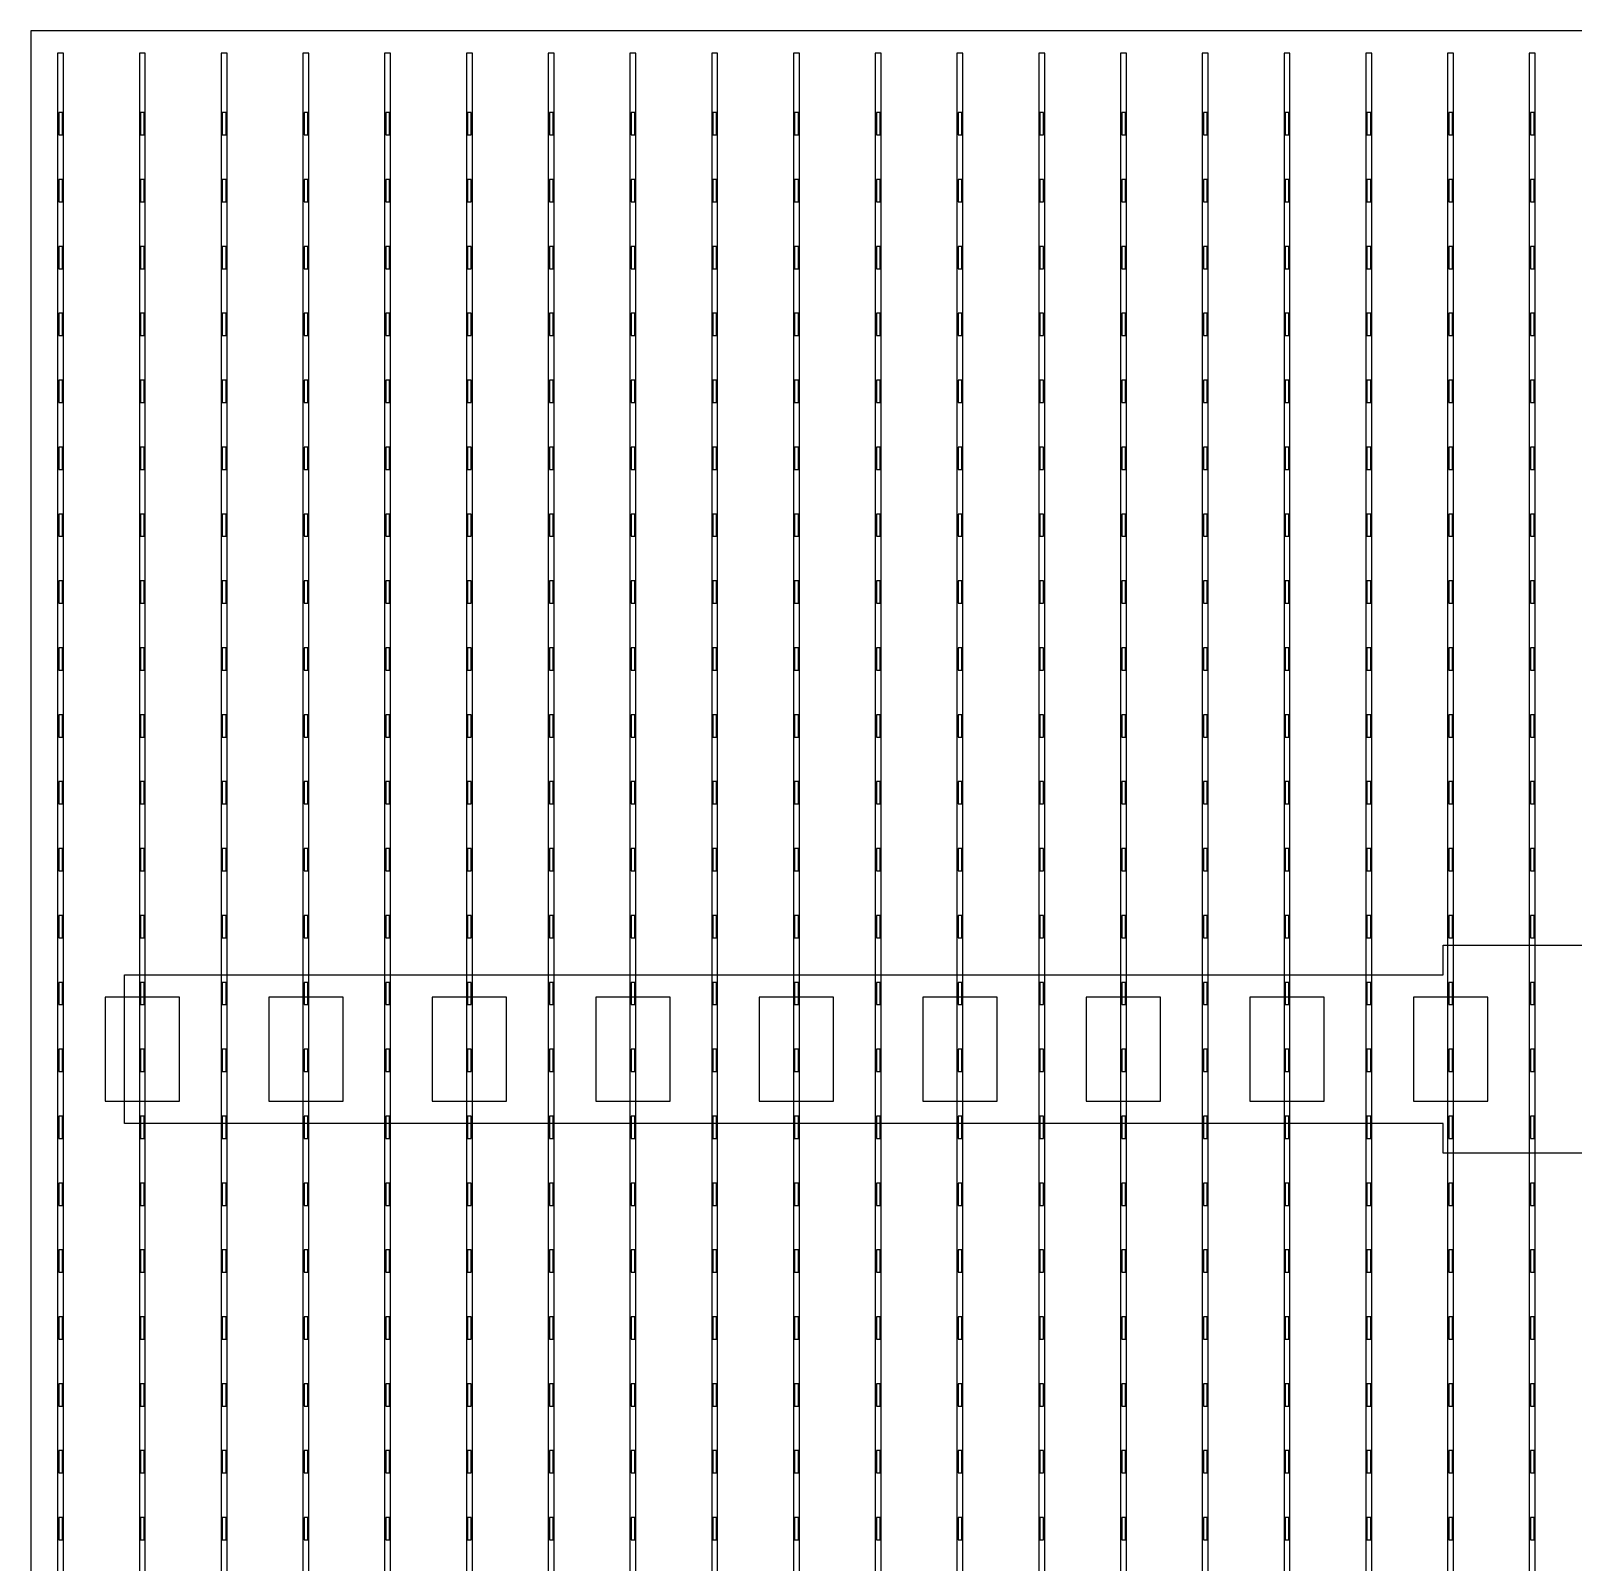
# Model space of a CAD drawing. Header units: millimetres. Extents: x -18 to 142, y -7 to 153.
# Drawn here: x 104.32 to 114.7, y 114.25 to 124.55 of the extents above; entities that cross this region are included whole.
import ezdxf

# ---------------------------------------------------------------- set-up
doc = ezdxf.new("R2010")
doc.units = ezdxf.units.MM
for name, color, linetype in [('BUSBARS', 3, 'Continuous'), ('CONTACT_PADS', 2, 'Continuous'), ('FINGERS', 1, 'Continuous'), ('INSULATION', 2, 'Continuous')]:
    doc.layers.add(name, color=color, linetype=linetype)

msp = doc.modelspace()

# ---------------------------------------------------------------- linework, layer by layer
at = {"layer": 'BUSBARS'}
msp.add_lwpolyline([(123.89, 118.2), (123.89, 117.2), (115.02, 117.2), (115.02, 117), (113.82, 117), (113.82, 117.2), (104.95, 117.2), (104.95, 118.2), (113.82, 118.2), (113.82, 118.4), (115.02, 118.4), (115.02, 118.2), (123.89, 118.2)], close=True, dxfattribs=at)
at = {"layer": 'CONTACT_PADS'}
for points in [[(104.533, 123.85), (104.533, 124), (104.508, 124), (104.508, 123.85), (104.533, 123.85)], [(105.083, 123.85), (105.083, 124), (105.058, 124), (105.058, 123.85), (105.083, 123.85)], [(105.633, 123.85), (105.633, 124), (105.608, 124), (105.608, 123.85), (105.633, 123.85)], [(106.183, 123.85), (106.183, 124), (106.158, 124), (106.158, 123.85), (106.183, 123.85)], [(106.733, 123.85), (106.733, 124), (106.708, 124), (106.708, 123.85), (106.733, 123.85)], [(107.283, 123.85), (107.283, 124), (107.258, 124), (107.258, 123.85), (107.283, 123.85)], [(107.833, 123.85), (107.833, 124), (107.808, 124), (107.808, 123.85), (107.833, 123.85)], [(108.383, 123.85), (108.383, 124), (108.358, 124), (108.358, 123.85), (108.383, 123.85)], [(108.933, 123.85), (108.933, 124), (108.908, 124), (108.908, 123.85), (108.933, 123.85)], [(109.483, 123.85), (109.483, 124), (109.458, 124), (109.458, 123.85), (109.483, 123.85)], [(110.033, 123.85), (110.033, 124), (110.008, 124), (110.008, 123.85), (110.033, 123.85)], [(110.583, 123.85), (110.583, 124), (110.558, 124), (110.558, 123.85), (110.583, 123.85)], [(111.133, 123.85), (111.133, 124), (111.108, 124), (111.108, 123.85), (111.133, 123.85)], [(111.683, 123.85), (111.683, 124), (111.658, 124), (111.658, 123.85), (111.683, 123.85)], [(112.233, 123.85), (112.233, 124), (112.208, 124), (112.208, 123.85), (112.233, 123.85)], [(112.783, 123.85), (112.783, 124), (112.758, 124), (112.758, 123.85), (112.783, 123.85)], [(113.333, 123.85), (113.333, 124), (113.308, 124), (113.308, 123.85), (113.333, 123.85)], [(113.883, 123.85), (113.883, 124), (113.858, 124), (113.858, 123.85), (113.883, 123.85)], [(114.433, 123.85), (114.433, 124), (114.408, 124), (114.408, 123.85), (114.433, 123.85)], [(104.533, 123.4), (104.533, 123.55), (104.508, 123.55), (104.508, 123.4), (104.533, 123.4)], [(105.083, 123.4), (105.083, 123.55), (105.058, 123.55), (105.058, 123.4), (105.083, 123.4)], [(105.633, 123.4), (105.633, 123.55), (105.608, 123.55), (105.608, 123.4), (105.633, 123.4)], [(106.183, 123.4), (106.183, 123.55), (106.158, 123.55), (106.158, 123.4), (106.183, 123.4)], [(106.733, 123.4), (106.733, 123.55), (106.708, 123.55), (106.708, 123.4), (106.733, 123.4)], [(107.283, 123.4), (107.283, 123.55), (107.258, 123.55), (107.258, 123.4), (107.283, 123.4)], [(107.833, 123.4), (107.833, 123.55), (107.808, 123.55), (107.808, 123.4), (107.833, 123.4)], [(108.383, 123.4), (108.383, 123.55), (108.358, 123.55), (108.358, 123.4), (108.383, 123.4)], [(108.933, 123.4), (108.933, 123.55), (108.908, 123.55), (108.908, 123.4), (108.933, 123.4)], [(109.483, 123.4), (109.483, 123.55), (109.458, 123.55), (109.458, 123.4), (109.483, 123.4)], [(110.033, 123.4), (110.033, 123.55), (110.008, 123.55), (110.008, 123.4), (110.033, 123.4)], [(110.583, 123.4), (110.583, 123.55), (110.558, 123.55), (110.558, 123.4), (110.583, 123.4)], [(111.133, 123.4), (111.133, 123.55), (111.108, 123.55), (111.108, 123.4), (111.133, 123.4)], [(111.683, 123.4), (111.683, 123.55), (111.658, 123.55), (111.658, 123.4), (111.683, 123.4)], [(112.233, 123.4), (112.233, 123.55), (112.208, 123.55), (112.208, 123.4), (112.233, 123.4)], [(112.783, 123.4), (112.783, 123.55), (112.758, 123.55), (112.758, 123.4), (112.783, 123.4)], [(113.333, 123.4), (113.333, 123.55), (113.308, 123.55), (113.308, 123.4), (113.333, 123.4)], [(113.883, 123.4), (113.883, 123.55), (113.858, 123.55), (113.858, 123.4), (113.883, 123.4)], [(114.433, 123.4), (114.433, 123.55), (114.408, 123.55), (114.408, 123.4), (114.433, 123.4)], [(104.533, 122.95), (104.533, 123.1), (104.508, 123.1), (104.508, 122.95), (104.533, 122.95)], [(105.083, 122.95), (105.083, 123.1), (105.058, 123.1), (105.058, 122.95), (105.083, 122.95)], [(105.633, 122.95), (105.633, 123.1), (105.608, 123.1), (105.608, 122.95), (105.633, 122.95)], [(106.183, 122.95), (106.183, 123.1), (106.158, 123.1), (106.158, 122.95), (106.183, 122.95)], [(106.733, 122.95), (106.733, 123.1), (106.708, 123.1), (106.708, 122.95), (106.733, 122.95)], [(107.283, 122.95), (107.283, 123.1), (107.258, 123.1), (107.258, 122.95), (107.283, 122.95)], [(107.833, 122.95), (107.833, 123.1), (107.808, 123.1), (107.808, 122.95), (107.833, 122.95)], [(108.383, 122.95), (108.383, 123.1), (108.358, 123.1), (108.358, 122.95), (108.383, 122.95)], [(108.933, 122.95), (108.933, 123.1), (108.908, 123.1), (108.908, 122.95), (108.933, 122.95)], [(109.483, 122.95), (109.483, 123.1), (109.458, 123.1), (109.458, 122.95), (109.483, 122.95)], [(110.033, 122.95), (110.033, 123.1), (110.008, 123.1), (110.008, 122.95), (110.033, 122.95)], [(110.583, 122.95), (110.583, 123.1), (110.558, 123.1), (110.558, 122.95), (110.583, 122.95)], [(111.133, 122.95), (111.133, 123.1), (111.108, 123.1), (111.108, 122.95), (111.133, 122.95)], [(111.683, 122.95), (111.683, 123.1), (111.658, 123.1), (111.658, 122.95), (111.683, 122.95)], [(112.233, 122.95), (112.233, 123.1), (112.208, 123.1), (112.208, 122.95), (112.233, 122.95)], [(112.783, 122.95), (112.783, 123.1), (112.758, 123.1), (112.758, 122.95), (112.783, 122.95)], [(113.333, 122.95), (113.333, 123.1), (113.308, 123.1), (113.308, 122.95), (113.333, 122.95)], [(113.883, 122.95), (113.883, 123.1), (113.858, 123.1), (113.858, 122.95), (113.883, 122.95)], [(114.433, 122.95), (114.433, 123.1), (114.408, 123.1), (114.408, 122.95), (114.433, 122.95)], [(104.533, 122.5), (104.533, 122.65), (104.508, 122.65), (104.508, 122.5), (104.533, 122.5)], [(105.083, 122.5), (105.083, 122.65), (105.058, 122.65), (105.058, 122.5), (105.083, 122.5)], [(105.633, 122.5), (105.633, 122.65), (105.608, 122.65), (105.608, 122.5), (105.633, 122.5)], [(106.183, 122.5), (106.183, 122.65), (106.158, 122.65), (106.158, 122.5), (106.183, 122.5)], [(106.733, 122.5), (106.733, 122.65), (106.708, 122.65), (106.708, 122.5), (106.733, 122.5)], [(107.283, 122.5), (107.283, 122.65), (107.258, 122.65), (107.258, 122.5), (107.283, 122.5)], [(107.833, 122.5), (107.833, 122.65), (107.808, 122.65), (107.808, 122.5), (107.833, 122.5)], [(108.383, 122.5), (108.383, 122.65), (108.358, 122.65), (108.358, 122.5), (108.383, 122.5)], [(108.933, 122.5), (108.933, 122.65), (108.908, 122.65), (108.908, 122.5), (108.933, 122.5)], [(109.483, 122.5), (109.483, 122.65), (109.458, 122.65), (109.458, 122.5), (109.483, 122.5)], [(110.033, 122.5), (110.033, 122.65), (110.008, 122.65), (110.008, 122.5), (110.033, 122.5)], [(110.583, 122.5), (110.583, 122.65), (110.558, 122.65), (110.558, 122.5), (110.583, 122.5)], [(111.133, 122.5), (111.133, 122.65), (111.108, 122.65), (111.108, 122.5), (111.133, 122.5)], [(111.683, 122.5), (111.683, 122.65), (111.658, 122.65), (111.658, 122.5), (111.683, 122.5)], [(112.233, 122.5), (112.233, 122.65), (112.208, 122.65), (112.208, 122.5), (112.233, 122.5)], [(112.783, 122.5), (112.783, 122.65), (112.758, 122.65), (112.758, 122.5), (112.783, 122.5)], [(113.333, 122.5), (113.333, 122.65), (113.308, 122.65), (113.308, 122.5), (113.333, 122.5)], [(113.883, 122.5), (113.883, 122.65), (113.858, 122.65), (113.858, 122.5), (113.883, 122.5)], [(114.433, 122.5), (114.433, 122.65), (114.408, 122.65), (114.408, 122.5), (114.433, 122.5)], [(104.533, 122.05), (104.533, 122.2), (104.508, 122.2), (104.508, 122.05), (104.533, 122.05)], [(105.083, 122.05), (105.083, 122.2), (105.058, 122.2), (105.058, 122.05), (105.083, 122.05)], [(105.633, 122.05), (105.633, 122.2), (105.608, 122.2), (105.608, 122.05), (105.633, 122.05)], [(106.183, 122.05), (106.183, 122.2), (106.158, 122.2), (106.158, 122.05), (106.183, 122.05)], [(106.733, 122.05), (106.733, 122.2), (106.708, 122.2), (106.708, 122.05), (106.733, 122.05)], [(107.283, 122.05), (107.283, 122.2), (107.258, 122.2), (107.258, 122.05), (107.283, 122.05)], [(107.833, 122.05), (107.833, 122.2), (107.808, 122.2), (107.808, 122.05), (107.833, 122.05)], [(108.383, 122.05), (108.383, 122.2), (108.358, 122.2), (108.358, 122.05), (108.383, 122.05)], [(108.933, 122.05), (108.933, 122.2), (108.908, 122.2), (108.908, 122.05), (108.933, 122.05)], [(109.483, 122.05), (109.483, 122.2), (109.458, 122.2), (109.458, 122.05), (109.483, 122.05)], [(110.033, 122.05), (110.033, 122.2), (110.008, 122.2), (110.008, 122.05), (110.033, 122.05)], [(110.583, 122.05), (110.583, 122.2), (110.558, 122.2), (110.558, 122.05), (110.583, 122.05)], [(111.133, 122.05), (111.133, 122.2), (111.108, 122.2), (111.108, 122.05), (111.133, 122.05)], [(111.683, 122.05), (111.683, 122.2), (111.658, 122.2), (111.658, 122.05), (111.683, 122.05)], [(112.233, 122.05), (112.233, 122.2), (112.208, 122.2), (112.208, 122.05), (112.233, 122.05)], [(112.783, 122.05), (112.783, 122.2), (112.758, 122.2), (112.758, 122.05), (112.783, 122.05)], [(113.333, 122.05), (113.333, 122.2), (113.308, 122.2), (113.308, 122.05), (113.333, 122.05)], [(113.883, 122.05), (113.883, 122.2), (113.858, 122.2), (113.858, 122.05), (113.883, 122.05)], [(114.433, 122.05), (114.433, 122.2), (114.408, 122.2), (114.408, 122.05), (114.433, 122.05)], [(104.533, 121.6), (104.533, 121.75), (104.508, 121.75), (104.508, 121.6), (104.533, 121.6)], [(105.083, 121.6), (105.083, 121.75), (105.058, 121.75), (105.058, 121.6), (105.083, 121.6)], [(105.633, 121.6), (105.633, 121.75), (105.608, 121.75), (105.608, 121.6), (105.633, 121.6)], [(106.183, 121.6), (106.183, 121.75), (106.158, 121.75), (106.158, 121.6), (106.183, 121.6)], [(106.733, 121.6), (106.733, 121.75), (106.708, 121.75), (106.708, 121.6), (106.733, 121.6)], [(107.283, 121.6), (107.283, 121.75), (107.258, 121.75), (107.258, 121.6), (107.283, 121.6)], [(107.833, 121.6), (107.833, 121.75), (107.808, 121.75), (107.808, 121.6), (107.833, 121.6)], [(108.383, 121.6), (108.383, 121.75), (108.358, 121.75), (108.358, 121.6), (108.383, 121.6)], [(108.933, 121.6), (108.933, 121.75), (108.908, 121.75), (108.908, 121.6), (108.933, 121.6)], [(109.483, 121.6), (109.483, 121.75), (109.458, 121.75), (109.458, 121.6), (109.483, 121.6)], [(110.033, 121.6), (110.033, 121.75), (110.008, 121.75), (110.008, 121.6), (110.033, 121.6)], [(110.583, 121.6), (110.583, 121.75), (110.558, 121.75), (110.558, 121.6), (110.583, 121.6)], [(111.133, 121.6), (111.133, 121.75), (111.108, 121.75), (111.108, 121.6), (111.133, 121.6)], [(111.683, 121.6), (111.683, 121.75), (111.658, 121.75), (111.658, 121.6), (111.683, 121.6)], [(112.233, 121.6), (112.233, 121.75), (112.208, 121.75), (112.208, 121.6), (112.233, 121.6)], [(112.783, 121.6), (112.783, 121.75), (112.758, 121.75), (112.758, 121.6), (112.783, 121.6)], [(113.333, 121.6), (113.333, 121.75), (113.308, 121.75), (113.308, 121.6), (113.333, 121.6)], [(113.883, 121.6), (113.883, 121.75), (113.858, 121.75), (113.858, 121.6), (113.883, 121.6)], [(114.433, 121.6), (114.433, 121.75), (114.408, 121.75), (114.408, 121.6), (114.433, 121.6)], [(104.533, 121.15), (104.533, 121.3), (104.508, 121.3), (104.508, 121.15), (104.533, 121.15)], [(105.083, 121.15), (105.083, 121.3), (105.058, 121.3), (105.058, 121.15), (105.083, 121.15)], [(105.633, 121.15), (105.633, 121.3), (105.608, 121.3), (105.608, 121.15), (105.633, 121.15)], [(106.183, 121.15), (106.183, 121.3), (106.158, 121.3), (106.158, 121.15), (106.183, 121.15)], [(106.733, 121.15), (106.733, 121.3), (106.708, 121.3), (106.708, 121.15), (106.733, 121.15)], [(107.283, 121.15), (107.283, 121.3), (107.258, 121.3), (107.258, 121.15), (107.283, 121.15)], [(107.833, 121.15), (107.833, 121.3), (107.808, 121.3), (107.808, 121.15), (107.833, 121.15)], [(108.383, 121.15), (108.383, 121.3), (108.358, 121.3), (108.358, 121.15), (108.383, 121.15)], [(108.933, 121.15), (108.933, 121.3), (108.908, 121.3), (108.908, 121.15), (108.933, 121.15)], [(109.483, 121.15), (109.483, 121.3), (109.458, 121.3), (109.458, 121.15), (109.483, 121.15)], [(110.033, 121.15), (110.033, 121.3), (110.008, 121.3), (110.008, 121.15), (110.033, 121.15)], [(110.583, 121.15), (110.583, 121.3), (110.558, 121.3), (110.558, 121.15), (110.583, 121.15)], [(111.133, 121.15), (111.133, 121.3), (111.108, 121.3), (111.108, 121.15), (111.133, 121.15)], [(111.683, 121.15), (111.683, 121.3), (111.658, 121.3), (111.658, 121.15), (111.683, 121.15)], [(112.233, 121.15), (112.233, 121.3), (112.208, 121.3), (112.208, 121.15), (112.233, 121.15)], [(112.783, 121.15), (112.783, 121.3), (112.758, 121.3), (112.758, 121.15), (112.783, 121.15)], [(113.333, 121.15), (113.333, 121.3), (113.308, 121.3), (113.308, 121.15), (113.333, 121.15)], [(113.883, 121.15), (113.883, 121.3), (113.858, 121.3), (113.858, 121.15), (113.883, 121.15)], [(114.433, 121.15), (114.433, 121.3), (114.408, 121.3), (114.408, 121.15), (114.433, 121.15)], [(104.533, 120.7), (104.533, 120.85), (104.508, 120.85), (104.508, 120.7), (104.533, 120.7)], [(105.083, 120.7), (105.083, 120.85), (105.058, 120.85), (105.058, 120.7), (105.083, 120.7)], [(105.633, 120.7), (105.633, 120.85), (105.608, 120.85), (105.608, 120.7), (105.633, 120.7)], [(106.183, 120.7), (106.183, 120.85), (106.158, 120.85), (106.158, 120.7), (106.183, 120.7)], [(106.733, 120.7), (106.733, 120.85), (106.708, 120.85), (106.708, 120.7), (106.733, 120.7)], [(107.283, 120.7), (107.283, 120.85), (107.258, 120.85), (107.258, 120.7), (107.283, 120.7)], [(107.833, 120.7), (107.833, 120.85), (107.808, 120.85), (107.808, 120.7), (107.833, 120.7)], [(108.383, 120.7), (108.383, 120.85), (108.358, 120.85), (108.358, 120.7), (108.383, 120.7)], [(108.933, 120.7), (108.933, 120.85), (108.908, 120.85), (108.908, 120.7), (108.933, 120.7)], [(109.483, 120.7), (109.483, 120.85), (109.458, 120.85), (109.458, 120.7), (109.483, 120.7)], [(110.033, 120.7), (110.033, 120.85), (110.008, 120.85), (110.008, 120.7), (110.033, 120.7)], [(110.583, 120.7), (110.583, 120.85), (110.558, 120.85), (110.558, 120.7), (110.583, 120.7)], [(111.133, 120.7), (111.133, 120.85), (111.108, 120.85), (111.108, 120.7), (111.133, 120.7)], [(111.683, 120.7), (111.683, 120.85), (111.658, 120.85), (111.658, 120.7), (111.683, 120.7)], [(112.233, 120.7), (112.233, 120.85), (112.208, 120.85), (112.208, 120.7), (112.233, 120.7)], [(112.783, 120.7), (112.783, 120.85), (112.758, 120.85), (112.758, 120.7), (112.783, 120.7)], [(113.333, 120.7), (113.333, 120.85), (113.308, 120.85), (113.308, 120.7), (113.333, 120.7)], [(113.883, 120.7), (113.883, 120.85), (113.858, 120.85), (113.858, 120.7), (113.883, 120.7)], [(114.433, 120.7), (114.433, 120.85), (114.408, 120.85), (114.408, 120.7), (114.433, 120.7)], [(104.533, 120.25), (104.533, 120.4), (104.508, 120.4), (104.508, 120.25), (104.533, 120.25)], [(105.083, 120.25), (105.083, 120.4), (105.058, 120.4), (105.058, 120.25), (105.083, 120.25)], [(105.633, 120.25), (105.633, 120.4), (105.608, 120.4), (105.608, 120.25), (105.633, 120.25)], [(106.183, 120.25), (106.183, 120.4), (106.158, 120.4), (106.158, 120.25), (106.183, 120.25)], [(106.733, 120.25), (106.733, 120.4), (106.708, 120.4), (106.708, 120.25), (106.733, 120.25)], [(107.283, 120.25), (107.283, 120.4), (107.258, 120.4), (107.258, 120.25), (107.283, 120.25)], [(107.833, 120.25), (107.833, 120.4), (107.808, 120.4), (107.808, 120.25), (107.833, 120.25)], [(108.383, 120.25), (108.383, 120.4), (108.358, 120.4), (108.358, 120.25), (108.383, 120.25)], [(108.933, 120.25), (108.933, 120.4), (108.908, 120.4), (108.908, 120.25), (108.933, 120.25)], [(109.483, 120.25), (109.483, 120.4), (109.458, 120.4), (109.458, 120.25), (109.483, 120.25)], [(110.033, 120.25), (110.033, 120.4), (110.008, 120.4), (110.008, 120.25), (110.033, 120.25)], [(110.583, 120.25), (110.583, 120.4), (110.558, 120.4), (110.558, 120.25), (110.583, 120.25)], [(111.133, 120.25), (111.133, 120.4), (111.108, 120.4), (111.108, 120.25), (111.133, 120.25)], [(111.683, 120.25), (111.683, 120.4), (111.658, 120.4), (111.658, 120.25), (111.683, 120.25)], [(112.233, 120.25), (112.233, 120.4), (112.208, 120.4), (112.208, 120.25), (112.233, 120.25)], [(112.783, 120.25), (112.783, 120.4), (112.758, 120.4), (112.758, 120.25), (112.783, 120.25)], [(113.333, 120.25), (113.333, 120.4), (113.308, 120.4), (113.308, 120.25), (113.333, 120.25)], [(113.883, 120.25), (113.883, 120.4), (113.858, 120.4), (113.858, 120.25), (113.883, 120.25)], [(114.433, 120.25), (114.433, 120.4), (114.408, 120.4), (114.408, 120.25), (114.433, 120.25)], [(104.533, 119.8), (104.533, 119.95), (104.508, 119.95), (104.508, 119.8), (104.533, 119.8)], [(105.083, 119.8), (105.083, 119.95), (105.058, 119.95), (105.058, 119.8), (105.083, 119.8)], [(105.633, 119.8), (105.633, 119.95), (105.608, 119.95), (105.608, 119.8), (105.633, 119.8)], [(106.183, 119.8), (106.183, 119.95), (106.158, 119.95), (106.158, 119.8), (106.183, 119.8)], [(106.733, 119.8), (106.733, 119.95), (106.708, 119.95), (106.708, 119.8), (106.733, 119.8)], [(107.283, 119.8), (107.283, 119.95), (107.258, 119.95), (107.258, 119.8), (107.283, 119.8)], [(107.833, 119.8), (107.833, 119.95), (107.808, 119.95), (107.808, 119.8), (107.833, 119.8)], [(108.383, 119.8), (108.383, 119.95), (108.358, 119.95), (108.358, 119.8), (108.383, 119.8)], [(108.933, 119.8), (108.933, 119.95), (108.908, 119.95), (108.908, 119.8), (108.933, 119.8)], [(109.483, 119.8), (109.483, 119.95), (109.458, 119.95), (109.458, 119.8), (109.483, 119.8)], [(110.033, 119.8), (110.033, 119.95), (110.008, 119.95), (110.008, 119.8), (110.033, 119.8)], [(110.583, 119.8), (110.583, 119.95), (110.558, 119.95), (110.558, 119.8), (110.583, 119.8)], [(111.133, 119.8), (111.133, 119.95), (111.108, 119.95), (111.108, 119.8), (111.133, 119.8)], [(111.683, 119.8), (111.683, 119.95), (111.658, 119.95), (111.658, 119.8), (111.683, 119.8)], [(112.233, 119.8), (112.233, 119.95), (112.208, 119.95), (112.208, 119.8), (112.233, 119.8)], [(112.783, 119.8), (112.783, 119.95), (112.758, 119.95), (112.758, 119.8), (112.783, 119.8)], [(113.333, 119.8), (113.333, 119.95), (113.308, 119.95), (113.308, 119.8), (113.333, 119.8)], [(113.883, 119.8), (113.883, 119.95), (113.858, 119.95), (113.858, 119.8), (113.883, 119.8)], [(114.433, 119.8), (114.433, 119.95), (114.408, 119.95), (114.408, 119.8), (114.433, 119.8)], [(104.533, 119.35), (104.533, 119.5), (104.508, 119.5), (104.508, 119.35), (104.533, 119.35)], [(105.083, 119.35), (105.083, 119.5), (105.058, 119.5), (105.058, 119.35), (105.083, 119.35)], [(105.633, 119.35), (105.633, 119.5), (105.608, 119.5), (105.608, 119.35), (105.633, 119.35)], [(106.183, 119.35), (106.183, 119.5), (106.158, 119.5), (106.158, 119.35), (106.183, 119.35)], [(106.733, 119.35), (106.733, 119.5), (106.708, 119.5), (106.708, 119.35), (106.733, 119.35)], [(107.283, 119.35), (107.283, 119.5), (107.258, 119.5), (107.258, 119.35), (107.283, 119.35)], [(107.833, 119.35), (107.833, 119.5), (107.808, 119.5), (107.808, 119.35), (107.833, 119.35)], [(108.383, 119.35), (108.383, 119.5), (108.358, 119.5), (108.358, 119.35), (108.383, 119.35)], [(108.933, 119.35), (108.933, 119.5), (108.908, 119.5), (108.908, 119.35), (108.933, 119.35)], [(109.483, 119.35), (109.483, 119.5), (109.458, 119.5), (109.458, 119.35), (109.483, 119.35)], [(110.033, 119.35), (110.033, 119.5), (110.008, 119.5), (110.008, 119.35), (110.033, 119.35)], [(110.583, 119.35), (110.583, 119.5), (110.558, 119.5), (110.558, 119.35), (110.583, 119.35)], [(111.133, 119.35), (111.133, 119.5), (111.108, 119.5), (111.108, 119.35), (111.133, 119.35)], [(111.683, 119.35), (111.683, 119.5), (111.658, 119.5), (111.658, 119.35), (111.683, 119.35)], [(112.233, 119.35), (112.233, 119.5), (112.208, 119.5), (112.208, 119.35), (112.233, 119.35)], [(112.783, 119.35), (112.783, 119.5), (112.758, 119.5), (112.758, 119.35), (112.783, 119.35)], [(113.333, 119.35), (113.333, 119.5), (113.308, 119.5), (113.308, 119.35), (113.333, 119.35)], [(113.883, 119.35), (113.883, 119.5), (113.858, 119.5), (113.858, 119.35), (113.883, 119.35)], [(114.433, 119.35), (114.433, 119.5), (114.408, 119.5), (114.408, 119.35), (114.433, 119.35)], [(104.533, 118.9), (104.533, 119.05), (104.508, 119.05), (104.508, 118.9), (104.533, 118.9)], [(105.083, 118.9), (105.083, 119.05), (105.058, 119.05), (105.058, 118.9), (105.083, 118.9)], [(105.633, 118.9), (105.633, 119.05), (105.608, 119.05), (105.608, 118.9), (105.633, 118.9)], [(106.183, 118.9), (106.183, 119.05), (106.158, 119.05), (106.158, 118.9), (106.183, 118.9)], [(106.733, 118.9), (106.733, 119.05), (106.708, 119.05), (106.708, 118.9), (106.733, 118.9)], [(107.283, 118.9), (107.283, 119.05), (107.258, 119.05), (107.258, 118.9), (107.283, 118.9)], [(107.833, 118.9), (107.833, 119.05), (107.808, 119.05), (107.808, 118.9), (107.833, 118.9)], [(108.383, 118.9), (108.383, 119.05), (108.358, 119.05), (108.358, 118.9), (108.383, 118.9)], [(108.933, 118.9), (108.933, 119.05), (108.908, 119.05), (108.908, 118.9), (108.933, 118.9)], [(109.483, 118.9), (109.483, 119.05), (109.458, 119.05), (109.458, 118.9), (109.483, 118.9)], [(110.033, 118.9), (110.033, 119.05), (110.008, 119.05), (110.008, 118.9), (110.033, 118.9)], [(110.583, 118.9), (110.583, 119.05), (110.558, 119.05), (110.558, 118.9), (110.583, 118.9)], [(111.133, 118.9), (111.133, 119.05), (111.108, 119.05), (111.108, 118.9), (111.133, 118.9)], [(111.683, 118.9), (111.683, 119.05), (111.658, 119.05), (111.658, 118.9), (111.683, 118.9)], [(112.233, 118.9), (112.233, 119.05), (112.208, 119.05), (112.208, 118.9), (112.233, 118.9)], [(112.783, 118.9), (112.783, 119.05), (112.758, 119.05), (112.758, 118.9), (112.783, 118.9)], [(113.333, 118.9), (113.333, 119.05), (113.308, 119.05), (113.308, 118.9), (113.333, 118.9)], [(113.883, 118.9), (113.883, 119.05), (113.858, 119.05), (113.858, 118.9), (113.883, 118.9)], [(114.433, 118.9), (114.433, 119.05), (114.408, 119.05), (114.408, 118.9), (114.433, 118.9)], [(104.533, 118.45), (104.533, 118.6), (104.508, 118.6), (104.508, 118.45), (104.533, 118.45)], [(105.083, 118.45), (105.083, 118.6), (105.058, 118.6), (105.058, 118.45), (105.083, 118.45)], [(105.633, 118.45), (105.633, 118.6), (105.608, 118.6), (105.608, 118.45), (105.633, 118.45)], [(106.183, 118.45), (106.183, 118.6), (106.158, 118.6), (106.158, 118.45), (106.183, 118.45)], [(106.733, 118.45), (106.733, 118.6), (106.708, 118.6), (106.708, 118.45), (106.733, 118.45)], [(107.283, 118.45), (107.283, 118.6), (107.258, 118.6), (107.258, 118.45), (107.283, 118.45)], [(107.833, 118.45), (107.833, 118.6), (107.808, 118.6), (107.808, 118.45), (107.833, 118.45)], [(108.383, 118.45), (108.383, 118.6), (108.358, 118.6), (108.358, 118.45), (108.383, 118.45)], [(108.933, 118.45), (108.933, 118.6), (108.908, 118.6), (108.908, 118.45), (108.933, 118.45)], [(109.483, 118.45), (109.483, 118.6), (109.458, 118.6), (109.458, 118.45), (109.483, 118.45)], [(110.033, 118.45), (110.033, 118.6), (110.008, 118.6), (110.008, 118.45), (110.033, 118.45)], [(110.583, 118.45), (110.583, 118.6), (110.558, 118.6), (110.558, 118.45), (110.583, 118.45)], [(111.133, 118.45), (111.133, 118.6), (111.108, 118.6), (111.108, 118.45), (111.133, 118.45)], [(111.683, 118.45), (111.683, 118.6), (111.658, 118.6), (111.658, 118.45), (111.683, 118.45)], [(112.233, 118.45), (112.233, 118.6), (112.208, 118.6), (112.208, 118.45), (112.233, 118.45)], [(112.783, 118.45), (112.783, 118.6), (112.758, 118.6), (112.758, 118.45), (112.783, 118.45)], [(113.333, 118.45), (113.333, 118.6), (113.308, 118.6), (113.308, 118.45), (113.333, 118.45)], [(113.883, 118.45), (113.883, 118.6), (113.858, 118.6), (113.858, 118.45), (113.883, 118.45)], [(114.433, 118.45), (114.433, 118.6), (114.408, 118.6), (114.408, 118.45), (114.433, 118.45)], [(104.533, 118), (104.533, 118.15), (104.508, 118.15), (104.508, 118), (104.533, 118)], [(105.083, 118), (105.083, 118.15), (105.058, 118.15), (105.058, 118), (105.083, 118)], [(105.633, 118), (105.633, 118.15), (105.608, 118.15), (105.608, 118), (105.633, 118)], [(106.183, 118), (106.183, 118.15), (106.158, 118.15), (106.158, 118), (106.183, 118)], [(106.733, 118), (106.733, 118.15), (106.708, 118.15), (106.708, 118), (106.733, 118)], [(107.283, 118), (107.283, 118.15), (107.258, 118.15), (107.258, 118), (107.283, 118)], [(107.833, 118), (107.833, 118.15), (107.808, 118.15), (107.808, 118), (107.833, 118)], [(108.383, 118), (108.383, 118.15), (108.358, 118.15), (108.358, 118), (108.383, 118)], [(108.933, 118), (108.933, 118.15), (108.908, 118.15), (108.908, 118), (108.933, 118)], [(109.483, 118), (109.483, 118.15), (109.458, 118.15), (109.458, 118), (109.483, 118)], [(110.033, 118), (110.033, 118.15), (110.008, 118.15), (110.008, 118), (110.033, 118)], [(110.583, 118), (110.583, 118.15), (110.558, 118.15), (110.558, 118), (110.583, 118)], [(111.133, 118), (111.133, 118.15), (111.108, 118.15), (111.108, 118), (111.133, 118)], [(111.683, 118), (111.683, 118.15), (111.658, 118.15), (111.658, 118), (111.683, 118)], [(112.233, 118), (112.233, 118.15), (112.208, 118.15), (112.208, 118), (112.233, 118)], [(112.783, 118), (112.783, 118.15), (112.758, 118.15), (112.758, 118), (112.783, 118)], [(113.333, 118), (113.333, 118.15), (113.308, 118.15), (113.308, 118), (113.333, 118)], [(113.883, 118), (113.883, 118.15), (113.858, 118.15), (113.858, 118), (113.883, 118)], [(114.433, 118), (114.433, 118.15), (114.408, 118.15), (114.408, 118), (114.433, 118)], [(104.533, 117.55), (104.533, 117.7), (104.508, 117.7), (104.508, 117.55), (104.533, 117.55)], [(105.083, 117.55), (105.083, 117.7), (105.058, 117.7), (105.058, 117.55), (105.083, 117.55)], [(105.633, 117.55), (105.633, 117.7), (105.608, 117.7), (105.608, 117.55), (105.633, 117.55)], [(106.183, 117.55), (106.183, 117.7), (106.158, 117.7), (106.158, 117.55), (106.183, 117.55)], [(106.733, 117.55), (106.733, 117.7), (106.708, 117.7), (106.708, 117.55), (106.733, 117.55)], [(107.283, 117.55), (107.283, 117.7), (107.258, 117.7), (107.258, 117.55), (107.283, 117.55)], [(107.833, 117.55), (107.833, 117.7), (107.808, 117.7), (107.808, 117.55), (107.833, 117.55)], [(108.383, 117.55), (108.383, 117.7), (108.358, 117.7), (108.358, 117.55), (108.383, 117.55)], [(108.933, 117.55), (108.933, 117.7), (108.908, 117.7), (108.908, 117.55), (108.933, 117.55)], [(109.483, 117.55), (109.483, 117.7), (109.458, 117.7), (109.458, 117.55), (109.483, 117.55)], [(110.033, 117.55), (110.033, 117.7), (110.008, 117.7), (110.008, 117.55), (110.033, 117.55)], [(110.583, 117.55), (110.583, 117.7), (110.558, 117.7), (110.558, 117.55), (110.583, 117.55)], [(111.133, 117.55), (111.133, 117.7), (111.108, 117.7), (111.108, 117.55), (111.133, 117.55)], [(111.683, 117.55), (111.683, 117.7), (111.658, 117.7), (111.658, 117.55), (111.683, 117.55)], [(112.233, 117.55), (112.233, 117.7), (112.208, 117.7), (112.208, 117.55), (112.233, 117.55)], [(112.783, 117.55), (112.783, 117.7), (112.758, 117.7), (112.758, 117.55), (112.783, 117.55)], [(113.333, 117.55), (113.333, 117.7), (113.308, 117.7), (113.308, 117.55), (113.333, 117.55)], [(113.883, 117.55), (113.883, 117.7), (113.858, 117.7), (113.858, 117.55), (113.883, 117.55)], [(114.433, 117.55), (114.433, 117.7), (114.408, 117.7), (114.408, 117.55), (114.433, 117.55)], [(104.533, 117.1), (104.533, 117.25), (104.508, 117.25), (104.508, 117.1), (104.533, 117.1)], [(105.083, 117.1), (105.083, 117.25), (105.058, 117.25), (105.058, 117.1), (105.083, 117.1)], [(105.633, 117.1), (105.633, 117.25), (105.608, 117.25), (105.608, 117.1), (105.633, 117.1)], [(106.183, 117.1), (106.183, 117.25), (106.158, 117.25), (106.158, 117.1), (106.183, 117.1)], [(106.733, 117.1), (106.733, 117.25), (106.708, 117.25), (106.708, 117.1), (106.733, 117.1)], [(107.283, 117.1), (107.283, 117.25), (107.258, 117.25), (107.258, 117.1), (107.283, 117.1)], [(107.833, 117.1), (107.833, 117.25), (107.808, 117.25), (107.808, 117.1), (107.833, 117.1)], [(108.383, 117.1), (108.383, 117.25), (108.358, 117.25), (108.358, 117.1), (108.383, 117.1)], [(108.933, 117.1), (108.933, 117.25), (108.908, 117.25), (108.908, 117.1), (108.933, 117.1)], [(109.483, 117.1), (109.483, 117.25), (109.458, 117.25), (109.458, 117.1), (109.483, 117.1)], [(110.033, 117.1), (110.033, 117.25), (110.008, 117.25), (110.008, 117.1), (110.033, 117.1)], [(110.583, 117.1), (110.583, 117.25), (110.558, 117.25), (110.558, 117.1), (110.583, 117.1)], [(111.133, 117.1), (111.133, 117.25), (111.108, 117.25), (111.108, 117.1), (111.133, 117.1)], [(111.683, 117.1), (111.683, 117.25), (111.658, 117.25), (111.658, 117.1), (111.683, 117.1)], [(112.233, 117.1), (112.233, 117.25), (112.208, 117.25), (112.208, 117.1), (112.233, 117.1)], [(112.783, 117.1), (112.783, 117.25), (112.758, 117.25), (112.758, 117.1), (112.783, 117.1)], [(113.333, 117.1), (113.333, 117.25), (113.308, 117.25), (113.308, 117.1), (113.333, 117.1)], [(113.883, 117.1), (113.883, 117.25), (113.858, 117.25), (113.858, 117.1), (113.883, 117.1)], [(114.433, 117.1), (114.433, 117.25), (114.408, 117.25), (114.408, 117.1), (114.433, 117.1)], [(104.533, 116.65), (104.533, 116.8), (104.508, 116.8), (104.508, 116.65), (104.533, 116.65)], [(105.083, 116.65), (105.083, 116.8), (105.058, 116.8), (105.058, 116.65), (105.083, 116.65)], [(105.633, 116.65), (105.633, 116.8), (105.608, 116.8), (105.608, 116.65), (105.633, 116.65)], [(106.183, 116.65), (106.183, 116.8), (106.158, 116.8), (106.158, 116.65), (106.183, 116.65)], [(106.733, 116.65), (106.733, 116.8), (106.708, 116.8), (106.708, 116.65), (106.733, 116.65)], [(107.283, 116.65), (107.283, 116.8), (107.258, 116.8), (107.258, 116.65), (107.283, 116.65)], [(107.833, 116.65), (107.833, 116.8), (107.808, 116.8), (107.808, 116.65), (107.833, 116.65)], [(108.383, 116.65), (108.383, 116.8), (108.358, 116.8), (108.358, 116.65), (108.383, 116.65)], [(108.933, 116.65), (108.933, 116.8), (108.908, 116.8), (108.908, 116.65), (108.933, 116.65)], [(109.483, 116.65), (109.483, 116.8), (109.458, 116.8), (109.458, 116.65), (109.483, 116.65)], [(110.033, 116.65), (110.033, 116.8), (110.008, 116.8), (110.008, 116.65), (110.033, 116.65)], [(110.583, 116.65), (110.583, 116.8), (110.558, 116.8), (110.558, 116.65), (110.583, 116.65)], [(111.133, 116.65), (111.133, 116.8), (111.108, 116.8), (111.108, 116.65), (111.133, 116.65)], [(111.683, 116.65), (111.683, 116.8), (111.658, 116.8), (111.658, 116.65), (111.683, 116.65)], [(112.233, 116.65), (112.233, 116.8), (112.208, 116.8), (112.208, 116.65), (112.233, 116.65)], [(112.783, 116.65), (112.783, 116.8), (112.758, 116.8), (112.758, 116.65), (112.783, 116.65)], [(113.333, 116.65), (113.333, 116.8), (113.308, 116.8), (113.308, 116.65), (113.333, 116.65)], [(113.883, 116.65), (113.883, 116.8), (113.858, 116.8), (113.858, 116.65), (113.883, 116.65)], [(114.433, 116.65), (114.433, 116.8), (114.408, 116.8), (114.408, 116.65), (114.433, 116.65)], [(104.533, 116.2), (104.533, 116.35), (104.508, 116.35), (104.508, 116.2), (104.533, 116.2)], [(105.083, 116.2), (105.083, 116.35), (105.058, 116.35), (105.058, 116.2), (105.083, 116.2)], [(105.633, 116.2), (105.633, 116.35), (105.608, 116.35), (105.608, 116.2), (105.633, 116.2)], [(106.183, 116.2), (106.183, 116.35), (106.158, 116.35), (106.158, 116.2), (106.183, 116.2)], [(106.733, 116.2), (106.733, 116.35), (106.708, 116.35), (106.708, 116.2), (106.733, 116.2)], [(107.283, 116.2), (107.283, 116.35), (107.258, 116.35), (107.258, 116.2), (107.283, 116.2)], [(107.833, 116.2), (107.833, 116.35), (107.808, 116.35), (107.808, 116.2), (107.833, 116.2)], [(108.383, 116.2), (108.383, 116.35), (108.358, 116.35), (108.358, 116.2), (108.383, 116.2)], [(108.933, 116.2), (108.933, 116.35), (108.908, 116.35), (108.908, 116.2), (108.933, 116.2)], [(109.483, 116.2), (109.483, 116.35), (109.458, 116.35), (109.458, 116.2), (109.483, 116.2)], [(110.033, 116.2), (110.033, 116.35), (110.008, 116.35), (110.008, 116.2), (110.033, 116.2)], [(110.583, 116.2), (110.583, 116.35), (110.558, 116.35), (110.558, 116.2), (110.583, 116.2)], [(111.133, 116.2), (111.133, 116.35), (111.108, 116.35), (111.108, 116.2), (111.133, 116.2)], [(111.683, 116.2), (111.683, 116.35), (111.658, 116.35), (111.658, 116.2), (111.683, 116.2)], [(112.233, 116.2), (112.233, 116.35), (112.208, 116.35), (112.208, 116.2), (112.233, 116.2)], [(112.783, 116.2), (112.783, 116.35), (112.758, 116.35), (112.758, 116.2), (112.783, 116.2)], [(113.333, 116.2), (113.333, 116.35), (113.308, 116.35), (113.308, 116.2), (113.333, 116.2)], [(113.883, 116.2), (113.883, 116.35), (113.858, 116.35), (113.858, 116.2), (113.883, 116.2)], [(114.433, 116.2), (114.433, 116.35), (114.408, 116.35), (114.408, 116.2), (114.433, 116.2)], [(104.533, 115.75), (104.533, 115.9), (104.508, 115.9), (104.508, 115.75), (104.533, 115.75)], [(105.083, 115.75), (105.083, 115.9), (105.058, 115.9), (105.058, 115.75), (105.083, 115.75)], [(105.633, 115.75), (105.633, 115.9), (105.608, 115.9), (105.608, 115.75), (105.633, 115.75)], [(106.183, 115.75), (106.183, 115.9), (106.158, 115.9), (106.158, 115.75), (106.183, 115.75)], [(106.733, 115.75), (106.733, 115.9), (106.708, 115.9), (106.708, 115.75), (106.733, 115.75)], [(107.283, 115.75), (107.283, 115.9), (107.258, 115.9), (107.258, 115.75), (107.283, 115.75)], [(107.833, 115.75), (107.833, 115.9), (107.808, 115.9), (107.808, 115.75), (107.833, 115.75)], [(108.383, 115.75), (108.383, 115.9), (108.358, 115.9), (108.358, 115.75), (108.383, 115.75)], [(108.933, 115.75), (108.933, 115.9), (108.908, 115.9), (108.908, 115.75), (108.933, 115.75)], [(109.483, 115.75), (109.483, 115.9), (109.458, 115.9), (109.458, 115.75), (109.483, 115.75)], [(110.033, 115.75), (110.033, 115.9), (110.008, 115.9), (110.008, 115.75), (110.033, 115.75)], [(110.583, 115.75), (110.583, 115.9), (110.558, 115.9), (110.558, 115.75), (110.583, 115.75)], [(111.133, 115.75), (111.133, 115.9), (111.108, 115.9), (111.108, 115.75), (111.133, 115.75)], [(111.683, 115.75), (111.683, 115.9), (111.658, 115.9), (111.658, 115.75), (111.683, 115.75)], [(112.233, 115.75), (112.233, 115.9), (112.208, 115.9), (112.208, 115.75), (112.233, 115.75)], [(112.783, 115.75), (112.783, 115.9), (112.758, 115.9), (112.758, 115.75), (112.783, 115.75)], [(113.333, 115.75), (113.333, 115.9), (113.308, 115.9), (113.308, 115.75), (113.333, 115.75)], [(113.883, 115.75), (113.883, 115.9), (113.858, 115.9), (113.858, 115.75), (113.883, 115.75)], [(114.433, 115.75), (114.433, 115.9), (114.408, 115.9), (114.408, 115.75), (114.433, 115.75)], [(104.533, 115.3), (104.533, 115.45), (104.508, 115.45), (104.508, 115.3), (104.533, 115.3)], [(105.083, 115.3), (105.083, 115.45), (105.058, 115.45), (105.058, 115.3), (105.083, 115.3)], [(105.633, 115.3), (105.633, 115.45), (105.608, 115.45), (105.608, 115.3), (105.633, 115.3)], [(106.183, 115.3), (106.183, 115.45), (106.158, 115.45), (106.158, 115.3), (106.183, 115.3)], [(106.733, 115.3), (106.733, 115.45), (106.708, 115.45), (106.708, 115.3), (106.733, 115.3)], [(107.283, 115.3), (107.283, 115.45), (107.258, 115.45), (107.258, 115.3), (107.283, 115.3)], [(107.833, 115.3), (107.833, 115.45), (107.808, 115.45), (107.808, 115.3), (107.833, 115.3)], [(108.383, 115.3), (108.383, 115.45), (108.358, 115.45), (108.358, 115.3), (108.383, 115.3)], [(108.933, 115.3), (108.933, 115.45), (108.908, 115.45), (108.908, 115.3), (108.933, 115.3)], [(109.483, 115.3), (109.483, 115.45), (109.458, 115.45), (109.458, 115.3), (109.483, 115.3)], [(110.033, 115.3), (110.033, 115.45), (110.008, 115.45), (110.008, 115.3), (110.033, 115.3)], [(110.583, 115.3), (110.583, 115.45), (110.558, 115.45), (110.558, 115.3), (110.583, 115.3)], [(111.133, 115.3), (111.133, 115.45), (111.108, 115.45), (111.108, 115.3), (111.133, 115.3)], [(111.683, 115.3), (111.683, 115.45), (111.658, 115.45), (111.658, 115.3), (111.683, 115.3)], [(112.233, 115.3), (112.233, 115.45), (112.208, 115.45), (112.208, 115.3), (112.233, 115.3)], [(112.783, 115.3), (112.783, 115.45), (112.758, 115.45), (112.758, 115.3), (112.783, 115.3)], [(113.333, 115.3), (113.333, 115.45), (113.308, 115.45), (113.308, 115.3), (113.333, 115.3)], [(113.883, 115.3), (113.883, 115.45), (113.858, 115.45), (113.858, 115.3), (113.883, 115.3)], [(114.433, 115.3), (114.433, 115.45), (114.408, 115.45), (114.408, 115.3), (114.433, 115.3)], [(104.533, 114.85), (104.533, 115), (104.508, 115), (104.508, 114.85), (104.533, 114.85)], [(105.083, 114.85), (105.083, 115), (105.058, 115), (105.058, 114.85), (105.083, 114.85)], [(105.633, 114.85), (105.633, 115), (105.608, 115), (105.608, 114.85), (105.633, 114.85)], [(106.183, 114.85), (106.183, 115), (106.158, 115), (106.158, 114.85), (106.183, 114.85)], [(106.733, 114.85), (106.733, 115), (106.708, 115), (106.708, 114.85), (106.733, 114.85)], [(107.283, 114.85), (107.283, 115), (107.258, 115), (107.258, 114.85), (107.283, 114.85)], [(107.833, 114.85), (107.833, 115), (107.808, 115), (107.808, 114.85), (107.833, 114.85)], [(108.383, 114.85), (108.383, 115), (108.358, 115), (108.358, 114.85), (108.383, 114.85)], [(108.933, 114.85), (108.933, 115), (108.908, 115), (108.908, 114.85), (108.933, 114.85)], [(109.483, 114.85), (109.483, 115), (109.458, 115), (109.458, 114.85), (109.483, 114.85)], [(110.033, 114.85), (110.033, 115), (110.008, 115), (110.008, 114.85), (110.033, 114.85)], [(110.583, 114.85), (110.583, 115), (110.558, 115), (110.558, 114.85), (110.583, 114.85)], [(111.133, 114.85), (111.133, 115), (111.108, 115), (111.108, 114.85), (111.133, 114.85)], [(111.683, 114.85), (111.683, 115), (111.658, 115), (111.658, 114.85), (111.683, 114.85)], [(112.233, 114.85), (112.233, 115), (112.208, 115), (112.208, 114.85), (112.233, 114.85)], [(112.783, 114.85), (112.783, 115), (112.758, 115), (112.758, 114.85), (112.783, 114.85)], [(113.333, 114.85), (113.333, 115), (113.308, 115), (113.308, 114.85), (113.333, 114.85)], [(113.883, 114.85), (113.883, 115), (113.858, 115), (113.858, 114.85), (113.883, 114.85)], [(114.433, 114.85), (114.433, 115), (114.408, 115), (114.408, 114.85), (114.433, 114.85)], [(104.533, 114.4), (104.533, 114.55), (104.508, 114.55), (104.508, 114.4), (104.533, 114.4)], [(105.083, 114.4), (105.083, 114.55), (105.058, 114.55), (105.058, 114.4), (105.083, 114.4)], [(105.633, 114.4), (105.633, 114.55), (105.608, 114.55), (105.608, 114.4), (105.633, 114.4)], [(106.183, 114.4), (106.183, 114.55), (106.158, 114.55), (106.158, 114.4), (106.183, 114.4)], [(106.733, 114.4), (106.733, 114.55), (106.708, 114.55), (106.708, 114.4), (106.733, 114.4)], [(107.283, 114.4), (107.283, 114.55), (107.258, 114.55), (107.258, 114.4), (107.283, 114.4)], [(107.833, 114.4), (107.833, 114.55), (107.808, 114.55), (107.808, 114.4), (107.833, 114.4)], [(108.383, 114.4), (108.383, 114.55), (108.358, 114.55), (108.358, 114.4), (108.383, 114.4)], [(108.933, 114.4), (108.933, 114.55), (108.908, 114.55), (108.908, 114.4), (108.933, 114.4)], [(109.483, 114.4), (109.483, 114.55), (109.458, 114.55), (109.458, 114.4), (109.483, 114.4)], [(110.033, 114.4), (110.033, 114.55), (110.008, 114.55), (110.008, 114.4), (110.033, 114.4)], [(110.583, 114.4), (110.583, 114.55), (110.558, 114.55), (110.558, 114.4), (110.583, 114.4)], [(111.133, 114.4), (111.133, 114.55), (111.108, 114.55), (111.108, 114.4), (111.133, 114.4)], [(111.683, 114.4), (111.683, 114.55), (111.658, 114.55), (111.658, 114.4), (111.683, 114.4)], [(112.233, 114.4), (112.233, 114.55), (112.208, 114.55), (112.208, 114.4), (112.233, 114.4)], [(112.783, 114.4), (112.783, 114.55), (112.758, 114.55), (112.758, 114.4), (112.783, 114.4)], [(113.333, 114.4), (113.333, 114.55), (113.308, 114.55), (113.308, 114.4), (113.333, 114.4)], [(113.883, 114.4), (113.883, 114.55), (113.858, 114.55), (113.858, 114.4), (113.883, 114.4)], [(114.433, 114.4), (114.433, 114.55), (114.408, 114.55), (114.408, 114.4), (114.433, 114.4)]]:
    msp.add_lwpolyline(points, close=True, dxfattribs=at)
at = {"layer": 'FINGERS'}
for points in [[(104.54, 104.5), (104.54, 124.4), (104.5, 124.4), (104.5, 104.5), (104.54, 104.5)], [(105.09, 104.5), (105.09, 124.4), (105.05, 124.4), (105.05, 104.5), (105.09, 104.5)], [(105.64, 104.5), (105.64, 124.4), (105.6, 124.4), (105.6, 104.5), (105.64, 104.5)], [(106.19, 104.5), (106.19, 124.4), (106.15, 124.4), (106.15, 104.5), (106.19, 104.5)], [(106.74, 104.5), (106.74, 124.4), (106.7, 124.4), (106.7, 104.5), (106.74, 104.5)], [(107.29, 104.5), (107.29, 124.4), (107.25, 124.4), (107.25, 104.5), (107.29, 104.5)], [(107.84, 104.5), (107.84, 124.4), (107.8, 124.4), (107.8, 104.5), (107.84, 104.5)], [(108.39, 104.5), (108.39, 124.4), (108.35, 124.4), (108.35, 104.5), (108.39, 104.5)], [(108.94, 104.5), (108.94, 124.4), (108.9, 124.4), (108.9, 104.5), (108.94, 104.5)], [(109.49, 104.5), (109.49, 124.4), (109.45, 124.4), (109.45, 104.5), (109.49, 104.5)], [(110.04, 104.5), (110.04, 124.4), (110, 124.4), (110, 104.5), (110.04, 104.5)], [(110.59, 104.5), (110.59, 124.4), (110.55, 124.4), (110.55, 104.5), (110.59, 104.5)], [(111.14, 104.5), (111.14, 124.4), (111.1, 124.4), (111.1, 104.5), (111.14, 104.5)], [(111.69, 104.5), (111.69, 124.4), (111.65, 124.4), (111.65, 104.5), (111.69, 104.5)], [(112.24, 104.5), (112.24, 124.4), (112.2, 124.4), (112.2, 104.5), (112.24, 104.5)], [(112.79, 104.5), (112.79, 124.4), (112.75, 124.4), (112.75, 104.5), (112.79, 104.5)], [(113.34, 104.5), (113.34, 124.4), (113.3, 124.4), (113.3, 104.5), (113.34, 104.5)], [(113.89, 104.5), (113.89, 124.4), (113.85, 124.4), (113.85, 104.5), (113.89, 104.5)], [(114.44, 104.5), (114.44, 124.4), (114.4, 124.4), (114.4, 104.5), (114.44, 104.5)]]:
    msp.add_lwpolyline(points, close=True, dxfattribs=at)
at = {"layer": 'INSULATION'}
for points in [[(124.52, 104.35), (124.52, 124.55), (104.32, 124.55), (104.32, 104.35), (124.52, 104.35)], [(105.32, 117.35), (105.32, 118.05), (104.82, 118.05), (104.82, 117.35), (105.32, 117.35)], [(106.42, 117.35), (106.42, 118.05), (105.92, 118.05), (105.92, 117.35), (106.42, 117.35)], [(107.52, 117.35), (107.52, 118.05), (107.02, 118.05), (107.02, 117.35), (107.52, 117.35)], [(108.62, 117.35), (108.62, 118.05), (108.12, 118.05), (108.12, 117.35), (108.62, 117.35)], [(109.72, 117.35), (109.72, 118.05), (109.22, 118.05), (109.22, 117.35), (109.72, 117.35)], [(110.82, 117.35), (110.82, 118.05), (110.32, 118.05), (110.32, 117.35), (110.82, 117.35)], [(111.92, 117.35), (111.92, 118.05), (111.42, 118.05), (111.42, 117.35), (111.92, 117.35)], [(113.02, 117.35), (113.02, 118.05), (112.52, 118.05), (112.52, 117.35), (113.02, 117.35)], [(114.12, 117.35), (114.12, 118.05), (113.62, 118.05), (113.62, 117.35), (114.12, 117.35)]]:
    msp.add_lwpolyline(points, close=True, dxfattribs=at)

doc.saveas('drawing.dxf')
